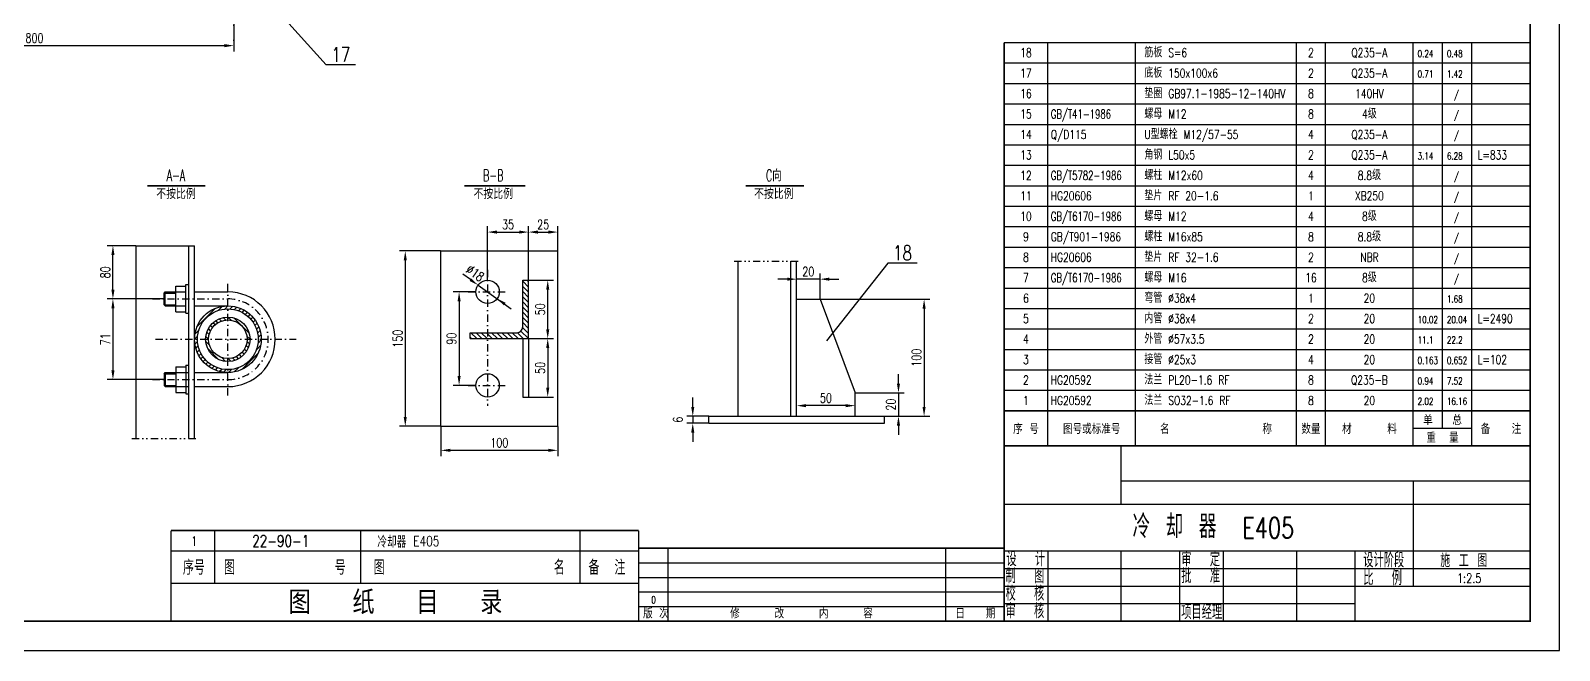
# Model space of a CAD drawing. Extents: x -8431 to -7574, y 1007 to 1601.
# Drawn here: x -8105 to -7582, y 1007 to 1219 of the extents above; entities that cross this region are included whole.
import ezdxf
from ezdxf.enums import TextEntityAlignment as Align

# ---------------------------------------------------------------- set-up
doc = ezdxf.new("R2010")
doc.units = 0
doc.header["$LTSCALE"] = 10
doc.header["$MEASUREMENT"] = 0
doc.linetypes.add('DASHDOT2', pattern=[0.5, 0.25, -0.125, 0, -0.125])
doc.linetypes.add('DIVIDE2', pattern=[0.625, 0.25, -0.125, 0, -0.125, 0, -0.125])
doc.layers.get('0').update_dxf_attribs({"linetype": 'CONTINUOUS'})
doc.layers.get('DEFPOINTS').update_dxf_attribs({"linetype": 'CONTINUOUS'})
doc.layers.add('1', color=2, linetype='CONTINUOUS')
doc.layers.add('2', color=1, linetype='CONTINUOUS')
doc.styles.add('CHINA', font='txt', dxfattribs={"bigfont": 'CHINA'})
doc.styles.add('HZ', font='txt', dxfattribs={"width": 0.75, "bigfont": 'hztxt'})
doc.styles.add('HZTXT', font='txt', dxfattribs={"width": 0.75, "bigfont": 'HZTXT'})
doc.styles.get("Standard").update_dxf_attribs({"font": 'simplex', "width": 0.75, "bigfont": 'hztxt'})
doc.dimstyles.get("Standard").update_dxf_attribs({"dimtxt": 0.18, "dimasz": 0.18, "dimexe": 0.18, "dimexo": 0.0625, "dimgap": 0.09, "dimtad": 0, "dimtih": 1, "dimtoh": 1, "dimdec": 4, "dimzin": 0, "dimdsep": 46, "dimtxsty": 'Standard', "dimcen": 0.09, "dimadec": 0, "dimazin": 0, "dimtfac": 1, "dimtdec": 4, "dimtofl": 0, "dimtmove": 0, "dimatfit": 3, "dimfxl": 1, "dimtolj": 1, "dimtzin": 0, "dimarcsym": 0})

# ---------------------------------------------------------------- blocks, each defined once
blk = doc.blocks.new('*D25')
at = {"color": 0, "linetype": 'ByBlock'}
for p, q in [((-8174.3, 1223.34), (-8174.3, 1211.51)), ((-8035.88, 1223.34), (-8035.88, 1211.51)), ((-8171.1, 1213.51), (-8039.08, 1213.51))]:
    blk.add_line(p, q, dxfattribs=at)
for points in [[(-8171.1, 1214.04), (-8171.1, 1212.98), (-8174.3, 1213.51)], [(-8039.08, 1214.04), (-8039.08, 1212.98), (-8035.88, 1213.51)]]:
    blk.add_solid(points, dxfattribs=at)
at = {"layer": 'DEFPOINTS', "color": 0, "linetype": 'ByBlock'}
for p in [(-8174.3, 1223.4), (-8035.88, 1223.4), (-8035.88, 1213.51)]:
    blk.add_point(p, dxfattribs=at)
at = {"color": 0, "linetype": 'ByBlock', "insert": (-8105.09, 1216.11), "char_height": 3.2, "attachment_point": 5, "style": 'HZ'}
blk.add_mtext('\\A1;1800', dxfattribs=at)
blk = doc.blocks.new('*D26')
at = {"color": 0, "linetype": 'ByBlock'}
for p, q in [((-8059.77, 1126.85), (-8079.23, 1126.85)), ((-8077.23, 1123.65), (-8077.23, 1102.45)), ((-8059.77, 1099.25), (-8079.23, 1099.25))]:
    blk.add_line(p, q, dxfattribs=at)
for points in [[(-8077.76, 1123.65), (-8076.69, 1123.65), (-8077.23, 1126.85)], [(-8077.76, 1102.45), (-8076.69, 1102.45), (-8077.23, 1099.25)]]:
    blk.add_solid(points, dxfattribs=at)
at = {"layer": 'DEFPOINTS', "color": 0, "linetype": 'ByBlock'}
for p in [(-8059.71, 1126.85), (-8077.23, 1099.25), (-8059.71, 1099.25)]:
    blk.add_point(p, dxfattribs=at)
at = {"color": 0, "linetype": 'ByBlock', "insert": (-8079.83, 1113.05), "char_height": 3.2, "attachment_point": 5, "rotation": 90, "style": 'HZ'}
blk.add_mtext('\\A1;71', dxfattribs=at)
blk = doc.blocks.new('*D27')
at = {"color": 0, "linetype": 'ByBlock'}
for p, q in [((-8069.37, 1145.05), (-8079.23, 1145.05)), ((-8077.23, 1130.05), (-8077.23, 1141.85)), ((-8059.77, 1126.85), (-8079.23, 1126.85))]:
    blk.add_line(p, q, dxfattribs=at)
for points in [[(-8077.76, 1141.85), (-8076.69, 1141.85), (-8077.23, 1145.05)], [(-8077.76, 1130.05), (-8076.69, 1130.05), (-8077.23, 1126.85)]]:
    blk.add_solid(points, dxfattribs=at)
at = {"layer": 'DEFPOINTS', "color": 0, "linetype": 'ByBlock'}
for p in [(-8077.23, 1145.05), (-8069.31, 1145.05), (-8059.71, 1126.85)]:
    blk.add_point(p, dxfattribs=at)
at = {"color": 0, "linetype": 'ByBlock', "insert": (-8079.83, 1135.95), "char_height": 3.2, "attachment_point": 5, "rotation": 90, "style": 'HZ'}
blk.add_mtext('\\A1;80', dxfattribs=at)
blk = doc.blocks.new('*D28')
at = {"color": 0, "linetype": 'ByBlock'}
for p, q in [((-7965.11, 1143.26), (-7979.22, 1143.26)), ((-7977.22, 1140.06), (-7977.22, 1086.46)), ((-7965.11, 1083.26), (-7979.22, 1083.26))]:
    blk.add_line(p, q, dxfattribs=at)
for points in [[(-7977.75, 1140.06), (-7976.69, 1140.06), (-7977.22, 1143.26)], [(-7977.75, 1086.46), (-7976.69, 1086.46), (-7977.22, 1083.26)]]:
    blk.add_solid(points, dxfattribs=at)
at = {"layer": 'DEFPOINTS', "color": 0, "linetype": 'ByBlock'}
for p in [(-7965.04, 1143.26), (-7977.22, 1083.26), (-7965.04, 1083.26)]:
    blk.add_point(p, dxfattribs=at)
at = {"color": 0, "linetype": 'ByBlock', "insert": (-7979.82, 1113.26), "char_height": 3.2, "attachment_point": 5, "rotation": 90, "style": 'HZ'}
blk.add_mtext('\\A1;150', dxfattribs=at)
blk = doc.blocks.new('*D29')
at = {"color": 0, "linetype": 'ByBlock'}
for p, q in [((-7934.98, 1133.26), (-7926.48, 1133.26)), ((-7928.48, 1116.46), (-7928.48, 1130.06)), ((-7934.98, 1113.26), (-7926.48, 1113.26))]:
    blk.add_line(p, q, dxfattribs=at)
for points in [[(-7929.01, 1130.06), (-7927.95, 1130.06), (-7928.48, 1133.26)], [(-7929.01, 1116.46), (-7927.95, 1116.46), (-7928.48, 1113.26)]]:
    blk.add_solid(points, dxfattribs=at)
at = {"layer": 'DEFPOINTS', "color": 0, "linetype": 'ByBlock'}
for p in [(-7935.04, 1133.26), (-7928.48, 1133.26), (-7935.04, 1113.26)]:
    blk.add_point(p, dxfattribs=at)
at = {"color": 0, "linetype": 'ByBlock', "insert": (-7931.08, 1123.26), "char_height": 3.2, "attachment_point": 5, "rotation": 90, "style": 'HZ'}
blk.add_mtext('\\A1;50', dxfattribs=at)
blk = doc.blocks.new('*D30')
at = {"color": 0, "linetype": 'ByBlock'}
for p, q in [((-7934.98, 1113.26), (-7926.48, 1113.26)), ((-7928.48, 1110.06), (-7928.48, 1096.46)), ((-7934.98, 1093.26), (-7926.48, 1093.26))]:
    blk.add_line(p, q, dxfattribs=at)
for points in [[(-7929.01, 1110.06), (-7927.95, 1110.06), (-7928.48, 1113.26)], [(-7929.01, 1096.46), (-7927.95, 1096.46), (-7928.48, 1093.26)]]:
    blk.add_solid(points, dxfattribs=at)
at = {"layer": 'DEFPOINTS', "color": 0, "linetype": 'ByBlock'}
for p in [(-7935.04, 1113.26), (-7935.04, 1093.26), (-7928.48, 1093.26)]:
    blk.add_point(p, dxfattribs=at)
at = {"color": 0, "linetype": 'ByBlock', "insert": (-7931.08, 1103.26), "char_height": 3.2, "attachment_point": 5, "rotation": 90, "style": 'HZ'}
blk.add_mtext('\\A1;50', dxfattribs=at)
blk = doc.blocks.new('*D31')
at = {"color": 0, "linetype": 'ByBlock'}
for p, q in [((-7949.04, 1133.32), (-7949.04, 1151.72)), ((-7935.04, 1133.32), (-7935.04, 1151.72)), ((-7945.84, 1149.72), (-7938.24, 1149.72))]:
    blk.add_line(p, q, dxfattribs=at)
for points in [[(-7945.84, 1150.25), (-7945.84, 1149.18), (-7949.04, 1149.72)], [(-7938.24, 1150.25), (-7938.24, 1149.18), (-7935.04, 1149.72)]]:
    blk.add_solid(points, dxfattribs=at)
at = {"layer": 'DEFPOINTS', "color": 0, "linetype": 'ByBlock'}
for p in [(-7935.04, 1149.72), (-7949.04, 1133.26), (-7935.04, 1133.26)]:
    blk.add_point(p, dxfattribs=at)
at = {"color": 0, "linetype": 'ByBlock', "insert": (-7942.04, 1152.32), "char_height": 3.2, "attachment_point": 5, "style": 'HZ'}
blk.add_mtext('\\A1;35', dxfattribs=at)
blk = doc.blocks.new('*D32')
at = {"color": 0, "linetype": 'ByBlock'}
for p, q in [((-7935.04, 1133.32), (-7935.04, 1151.72)), ((-7925.04, 1143.32), (-7925.04, 1151.72)), ((-7931.84, 1149.72), (-7928.24, 1149.72))]:
    blk.add_line(p, q, dxfattribs=at)
for points in [[(-7931.84, 1150.25), (-7931.84, 1149.18), (-7935.04, 1149.72)], [(-7928.24, 1150.25), (-7928.24, 1149.18), (-7925.04, 1149.72)]]:
    blk.add_solid(points, dxfattribs=at)
at = {"layer": 'DEFPOINTS', "color": 0, "linetype": 'ByBlock'}
for p in [(-7925.04, 1149.72), (-7925.04, 1143.26), (-7935.04, 1133.26)]:
    blk.add_point(p, dxfattribs=at)
at = {"color": 0, "linetype": 'ByBlock', "insert": (-7930.04, 1152.32), "char_height": 3.2, "attachment_point": 5, "style": 'HZ'}
blk.add_mtext('\\A1;25', dxfattribs=at)
blk = doc.blocks.new('*D33')
at = {"color": 0, "linetype": 'ByBlock'}
for p, q in [((-7965.04, 1083.2), (-7965.04, 1073.04)), ((-7925.04, 1083.2), (-7925.04, 1073.04)), ((-7928.24, 1075.04), (-7961.84, 1075.04))]:
    blk.add_line(p, q, dxfattribs=at)
for points in [[(-7961.84, 1075.57), (-7961.84, 1074.51), (-7965.04, 1075.04)], [(-7928.24, 1075.57), (-7928.24, 1074.51), (-7925.04, 1075.04)]]:
    blk.add_solid(points, dxfattribs=at)
at = {"layer": 'DEFPOINTS', "color": 0, "linetype": 'ByBlock'}
for p in [(-7965.04, 1083.26), (-7925.04, 1083.26), (-7965.04, 1075.04)]:
    blk.add_point(p, dxfattribs=at)
at = {"color": 0, "linetype": 'ByBlock', "insert": (-7945.04, 1077.64), "char_height": 3.2, "attachment_point": 5, "style": 'HZ'}
blk.add_mtext('\\A1;100', dxfattribs=at)
blk = doc.blocks.new('*D34')
at = {"color": 0, "linetype": 'ByBlock'}
for p, q in [((-7954.91, 1133.44), (-7957.51, 1135.29)), ((-7949.13, 1129.26), (-7948.95, 1129.26)), ((-7949.04, 1129.17), (-7949.04, 1129.35))]:
    blk.add_line(p, q, dxfattribs=at)
for points in [[(-7954.6, 1133.87), (-7955.22, 1133), (-7952.3, 1131.58)], [(-7942.87, 1125.52), (-7943.49, 1124.65), (-7945.78, 1126.94)]]:
    blk.add_solid(points, dxfattribs=at)
at = {"layer": 'DEFPOINTS', "color": 0, "linetype": 'ByBlock'}
for p in [(-7952.3, 1131.58), (-7945.78, 1126.94)]:
    blk.add_point(p, dxfattribs=at)
at = {"color": 0, "linetype": 'ByBlock', "insert": (-7953.31, 1135.7), "char_height": 3.2, "attachment_point": 5, "rotation": 324.5502, "style": 'HZ'}
blk.add_mtext('\\A1;∅18', dxfattribs=at)
blk = doc.blocks.new('*D35')
at = {"color": 0, "linetype": 'ByBlock'}
for p, q in [((-7843.32, 1126.78), (-7843.32, 1135.6)), ((-7835.32, 1126.78), (-7835.32, 1135.6)), ((-7846.52, 1133.6), (-7849.72, 1133.6)), ((-7832.12, 1133.6), (-7828.92, 1133.6))]:
    blk.add_line(p, q, dxfattribs=at)
for points in [[(-7846.52, 1134.14), (-7846.52, 1133.07), (-7843.32, 1133.6)], [(-7832.12, 1134.14), (-7832.12, 1133.07), (-7835.32, 1133.6)]]:
    blk.add_solid(points, dxfattribs=at)
at = {"layer": 'DEFPOINTS', "color": 0, "linetype": 'ByBlock'}
for p in [(-7835.32, 1133.6), (-7843.32, 1126.71), (-7835.32, 1126.71)]:
    blk.add_point(p, dxfattribs=at)
at = {"color": 0, "linetype": 'ByBlock', "insert": (-7839.32, 1136.2), "char_height": 3.2, "attachment_point": 5, "style": 'HZ'}
blk.add_mtext('\\A1;20', dxfattribs=at)
blk = doc.blocks.new('*D36')
at = {"color": 0, "linetype": 'ByBlock'}
for p, q in [((-7808.49, 1097.91), (-7808.49, 1101.11)), ((-7823.26, 1094.71), (-7806.49, 1094.71)), ((-7823.26, 1086.71), (-7806.49, 1086.71)), ((-7808.49, 1083.51), (-7808.49, 1080.31))]:
    blk.add_line(p, q, dxfattribs=at)
for points in [[(-7809.03, 1097.91), (-7807.96, 1097.91), (-7808.49, 1094.71)], [(-7809.03, 1083.51), (-7807.96, 1083.51), (-7808.49, 1086.71)]]:
    blk.add_solid(points, dxfattribs=at)
at = {"layer": 'DEFPOINTS', "color": 0, "linetype": 'ByBlock'}
for p in [(-7823.32, 1094.71), (-7823.32, 1086.71), (-7808.49, 1086.71)]:
    blk.add_point(p, dxfattribs=at)
at = {"color": 0, "linetype": 'ByBlock', "insert": (-7811.09, 1090.71), "char_height": 3.2, "attachment_point": 5, "rotation": 90, "style": 'HZ'}
blk.add_mtext('\\A1;20', dxfattribs=at)
blk = doc.blocks.new('*D37')
at = {"color": 0, "linetype": 'ByBlock'}
for p, q in [((-7835.26, 1126.71), (-7797.72, 1126.71)), ((-7799.72, 1123.51), (-7799.72, 1089.91)), ((-7823.26, 1086.71), (-7797.72, 1086.71))]:
    blk.add_line(p, q, dxfattribs=at)
for points in [[(-7800.26, 1123.51), (-7799.19, 1123.51), (-7799.72, 1126.71)], [(-7800.26, 1089.91), (-7799.19, 1089.91), (-7799.72, 1086.71)]]:
    blk.add_solid(points, dxfattribs=at)
at = {"layer": 'DEFPOINTS', "color": 0, "linetype": 'ByBlock'}
for p in [(-7835.32, 1126.71), (-7823.32, 1086.71), (-7799.72, 1086.71)]:
    blk.add_point(p, dxfattribs=at)
at = {"color": 0, "linetype": 'ByBlock', "insert": (-7802.32, 1106.71), "char_height": 3.2, "attachment_point": 5, "rotation": 90, "style": 'HZ'}
blk.add_mtext('\\A1;100', dxfattribs=at)
blk = doc.blocks.new('*D38')
at = {"color": 0, "linetype": 'ByBlock'}
for p, q in [((-7843.32, 1086.78), (-7843.32, 1092.33)), ((-7826.52, 1090.33), (-7840.12, 1090.33)), ((-7823.32, 1086.78), (-7823.32, 1092.33))]:
    blk.add_line(p, q, dxfattribs=at)
for points in [[(-7840.12, 1090.86), (-7840.12, 1089.8), (-7843.32, 1090.33)], [(-7826.52, 1090.86), (-7826.52, 1089.8), (-7823.32, 1090.33)]]:
    blk.add_solid(points, dxfattribs=at)
at = {"layer": 'DEFPOINTS', "color": 0, "linetype": 'ByBlock'}
for p in [(-7843.32, 1090.33), (-7843.32, 1086.71), (-7823.32, 1086.71)]:
    blk.add_point(p, dxfattribs=at)
at = {"color": 0, "linetype": 'ByBlock', "insert": (-7833.32, 1092.93), "char_height": 3.2, "attachment_point": 5, "style": 'HZ'}
blk.add_mtext('\\A1;50', dxfattribs=at)
blk = doc.blocks.new('*D39')
at = {"color": 0, "linetype": 'ByBlock'}
for p, q in [((-7878.86, 1089.91), (-7878.86, 1093.11)), ((-7873.38, 1086.71), (-7880.86, 1086.71)), ((-7873.38, 1084.31), (-7880.86, 1084.31)), ((-7878.86, 1086.71), (-7878.86, 1084.31)), ((-7878.86, 1081.11), (-7878.86, 1077.91))]:
    blk.add_line(p, q, dxfattribs=at)
for points in [[(-7879.4, 1089.91), (-7878.33, 1089.91), (-7878.86, 1086.71)], [(-7879.4, 1081.11), (-7878.33, 1081.11), (-7878.86, 1084.31)]]:
    blk.add_solid(points, dxfattribs=at)
at = {"layer": 'DEFPOINTS', "color": 0, "linetype": 'ByBlock'}
for p in [(-7878.86, 1084.31), (-7873.32, 1086.71), (-7873.32, 1084.31)]:
    blk.add_point(p, dxfattribs=at)
at = {"color": 0, "linetype": 'ByBlock', "insert": (-7883.96, 1085.51), "char_height": 3.2, "attachment_point": 5, "rotation": 90, "style": 'HZ'}
blk.add_mtext('\\A1;6', dxfattribs=at)
blk = doc.blocks.new('*D42')
at = {"color": 0, "linetype": 'ByBlock'}
for p, q in [((-7953.11, 1129.26), (-7960.8, 1129.26)), ((-7958.8, 1126.06), (-7958.8, 1100.46)), ((-7953.11, 1097.26), (-7960.8, 1097.26))]:
    blk.add_line(p, q, dxfattribs=at)
for points in [[(-7959.33, 1126.06), (-7958.27, 1126.06), (-7958.8, 1129.26)], [(-7959.33, 1100.46), (-7958.27, 1100.46), (-7958.8, 1097.26)]]:
    blk.add_solid(points, dxfattribs=at)
at = {"layer": 'DEFPOINTS', "color": 0, "linetype": 'ByBlock'}
for p in [(-7953.04, 1129.26), (-7958.8, 1097.26), (-7953.04, 1097.26)]:
    blk.add_point(p, dxfattribs=at)
at = {"color": 0, "linetype": 'ByBlock', "insert": (-7961.4, 1113.26), "char_height": 3.2, "attachment_point": 5, "rotation": 90, "style": 'HZ'}
blk.add_mtext('\\A1;90', dxfattribs=at)

msp = doc.modelspace()

# ---------------------------------------------------------------- hatches: boundary and pattern name
at = {"layer": '1'}
h = msp.add_hatch(dxfattribs=at)
h.set_pattern_fill('ANSI31', color=256, scale=10, angle=90, style=0)
h.paths.add_polyline_path([(-7935.043, 1133.262), (-7937.043, 1133.262), (-7937.043, 1117.262, -0.4142136), (-7939.043, 1115.262), (-7949.043, 1115.262), (-7949.043, 1113.262), (-7935.043, 1113.262)])
h.paths.add_polyline_path([(-7949.043, 1115.262), (-7955.043, 1115.262), (-7955.043, 1113.262), (-7949.043, 1113.262)])
h = msp.add_hatch(dxfattribs=at)
h.set_pattern_fill('ANSI31', color=256, scale=10, style=0)
h.paths.add_polyline_path([(-8037.91, 1123.447), (-8037.91, 1124.447, 0.4142136), (-8049.31, 1113.047), (-8048.31, 1113.047, -0.4142136)])
h.paths.add_polyline_path([(-8048.31, 1113.047), (-8049.31, 1113.047, 0.4142136), (-8037.91, 1101.647), (-8037.91, 1102.647, -0.4142136)])
h.paths.add_polyline_path([(-8026.51, 1113.047), (-8027.51, 1113.047, -0.4142136), (-8037.91, 1102.647), (-8037.91, 1101.647, 0.4142136)])
h.paths.add_polyline_path([(-8037.91, 1124.447), (-8037.91, 1123.447, -0.4142136), (-8027.51, 1113.047), (-8026.51, 1113.047, 0.4142136)])
h = msp.add_hatch(dxfattribs=at)
h.set_pattern_fill('ANSI31', color=256, scale=10, angle=90, style=0)
h.paths.add_polyline_path([(-8037.91, 1119.647), (-8037.91, 1120.647, 0.4142136), (-8045.51, 1113.047), (-8044.51, 1113.047, -0.4142136)])
h.paths.add_polyline_path([(-8044.51, 1113.047), (-8045.51, 1113.047, 0.4142136), (-8037.91, 1105.447), (-8037.91, 1106.447, -0.4142136)])
h.paths.add_polyline_path([(-8030.31, 1113.047), (-8031.31, 1113.047, -0.4142136), (-8037.91, 1106.447), (-8037.91, 1105.447, 0.4142136)])
h.paths.add_polyline_path([(-8037.91, 1120.647), (-8037.91, 1119.647, -0.4142136), (-8031.31, 1113.047), (-8030.31, 1113.047, 0.4142136)])

# ---------------------------------------------------------------- linework, layer by layer
for p, q in [((-7582.371, 1006.581), (-7582.371, 1600.581)), ((-8020.282, 1224.605), (-8004.274, 1206.954)), ((-7772.371, 1214.581), (-7592.371, 1214.581)), ((-7757.371, 1088.581), (-7757.371, 1214.581)), ((-7727.371, 1088.581), (-7727.371, 1214.581)), ((-7672.371, 1088.581), (-7672.371, 1214.581)), ((-7662.371, 1088.581), (-7662.371, 1214.581)), ((-7632.371, 1088.581), (-7632.371, 1214.581)), ((-7622.371, 1088.581), (-7622.371, 1214.581)), ((-7612.371, 1088.581), (-7612.371, 1214.581)), ((-7772.371, 1207.581), (-7592.371, 1207.581)), ((-7772.371, 1200.581), (-7592.371, 1200.581)), ((-7772.371, 1193.581), (-7592.371, 1193.581)), ((-7772.371, 1186.581), (-7592.371, 1186.581)), ((-7772.371, 1179.581), (-7592.371, 1179.581)), ((-7772.371, 1172.581), (-7592.371, 1172.581)), ((-7772.371, 1165.581), (-7592.371, 1165.581)), ((-7772.371, 1158.581), (-7592.371, 1158.581)), ((-7772.371, 1151.581), (-7592.371, 1151.581)), ((-7772.371, 1144.581), (-7592.371, 1144.581)), ((-7812.107, 1139.109), (-7833.056, 1112.463)), ((-7772.371, 1137.581), (-7592.371, 1137.581)), ((-7952.301, 1131.582), (-7940.968, 1123.513)), ((-7835.321, 1133.605), (-7843.321, 1133.605)), ((-7772.371, 1130.581), (-7592.371, 1130.581)), ((-7772.371, 1123.581), (-7592.371, 1123.581)), ((-7772.371, 1116.581), (-7592.371, 1116.581)), ((-7772.371, 1109.581), (-7592.371, 1109.581)), ((-7772.371, 1102.581), (-7592.371, 1102.581)), ((-7808.492, 1094.713), (-7808.492, 1086.713)), ((-7772.371, 1095.581), (-7592.371, 1095.581)), ((-7592.371, 1088.581), (-7772.371, 1088.581)), ((-7772.371, 1088.581), (-7592.371, 1088.581)), ((-7757.371, 1076.581), (-7757.371, 1088.581)), ((-7727.371, 1076.581), (-7727.371, 1088.581)), ((-7672.371, 1076.581), (-7672.371, 1088.581)), ((-7662.371, 1076.581), (-7662.371, 1088.581)), ((-7632.371, 1076.581), (-7632.371, 1088.581)), ((-7622.371, 1082.581), (-7622.371, 1088.581)), ((-7612.371, 1076.581), (-7612.371, 1088.581)), ((-7632.371, 1082.581), (-7612.371, 1082.581)), ((-8042.371, 1029.581), (-8042.371, 1047.581)), ((-7992.371, 1029.581), (-7992.371, 1047.581)), ((-7917.371, 1029.581), (-7917.371, 1047.581)), ((-7897.371, 1040.581), (-8057.371, 1040.581)), ((-8057.371, 1029.581), (-7897.371, 1029.581)), ((-8423.371, 1006.581), (-7582.371, 1006.581))]:
    msp.add_line(p, q, dxfattribs=at)
at = {"layer": '1', "linetype": 'DASHDOT2'}
for p, q in [((-8035.88, 1234.421), (-8035.88, 1213.019)), ((-7949.043, 1136.847), (-7949.043, 1090.276)), ((-8037.91, 1093.761), (-8037.91, 1132.617)), ((-8063.71, 1126.847), (-8037.91, 1126.847)), ((-7955.741, 1129.262), (-7942.013, 1129.262)), ((-8062.704, 1113.047), (-8014.592, 1113.047)), ((-8063.71, 1099.247), (-8037.91, 1099.247)), ((-7955.741, 1097.262), (-7942.013, 1097.262))]:
    msp.add_line(p, q, dxfattribs=at)
at = {"layer": '1', "linetype": 'DIVIDE2'}
for p, q in [((-7864.704, 1139.82), (-7841.708, 1139.82)), ((-8070.724, 1079.077), (-8047.937, 1079.077))]:
    msp.add_line(p, q, dxfattribs=at)
at = {"layer": '1', "color": 2}
for p, q in [((-7632.371, 1064.581), (-7632.371, 1028.581)), ((-7887.371, 1041.581), (-7887.371, 1016.581)), ((-7792.371, 1041.581), (-7792.371, 1016.581)), ((-7897.371, 1036.581), (-7772.371, 1036.581)), ((-7757.371, 1040.81), (-7757.371, 1016.581)), ((-7732.371, 1040.81), (-7732.371, 1016.581)), ((-7712.371, 1040.81), (-7712.371, 1016.581)), ((-7697.371, 1040.81), (-7697.371, 1016.581)), ((-7672.371, 1040.81), (-7672.371, 1016.581)), ((-7652.371, 1040.81), (-7652.371, 1016.581)), ((-7652.371, 1040.581), (-7652.371, 1016.581)), ((-7897.371, 1031.581), (-7772.371, 1031.581)), ((-7772.371, 1034.581), (-7592.371, 1034.581)), ((-7897.371, 1026.581), (-7772.371, 1026.581)), ((-7772.371, 1028.581), (-7592.371, 1028.581)), ((-7897.371, 1021.581), (-7772.371, 1021.581)), ((-7772.371, 1022.581), (-7652.371, 1022.581))]:
    msp.add_line(p, q, dxfattribs=at)
at = {"layer": '1', "color": 2, "const_width": 0.45}
for points in [[(-7732.371, 1056.581), (-7732.371, 1076.581)], [(-7592.371, 1064.581), (-7732.371, 1064.581)], [(-7592.371, 1056.581), (-7772.371, 1056.581)], [(-7592.371, 1040.581), (-7772.371, 1040.581)]]:
    msp.add_lwpolyline(points, dxfattribs=at)
at = {"layer": '1', "linetype": 'DASHDOT2'}
msp.add_arc((-8037.91, 1113.047), 13.8, 270, 90, dxfattribs=at)
at = {"layer": '2'}
for p, q in [((-7994.274, 1206.954), (-8004.274, 1206.954)), ((-8069.31, 1079.077), (-8069.31, 1145.047)), ((-8049.31, 1113.047), (-8049.31, 1145.047)), ((-7965.043, 1143.262), (-7925.043, 1143.262)), ((-7965.043, 1083.262), (-7965.043, 1143.262)), ((-7925.043, 1083.262), (-7925.043, 1143.262)), ((-7863.321, 1086.713), (-7863.321, 1139.82)), ((-7845.321, 1086.713), (-7845.321, 1139.82)), ((-7843.321, 1086.713), (-7843.321, 1139.82)), ((-7802.107, 1139.109), (-7812.107, 1139.109)), ((-8055.71, 1131.247), (-8052.31, 1131.247)), ((-8052.31, 1131.747), (-8051.31, 1131.747)), ((-7937.043, 1117.262), (-7937.043, 1133.262)), ((-7937.043, 1133.262), (-7935.043, 1133.262)), ((-7935.043, 1113.262), (-7935.043, 1133.262)), ((-8059.71, 1128.847), (-8059.31, 1129.247)), ((-8059.71, 1124.847), (-8059.31, 1124.447)), ((-8059.31, 1129.247), (-8052.31, 1129.247)), ((-8059.31, 1128.847), (-8055.71, 1128.847)), ((-8059.31, 1124.847), (-8055.71, 1124.847)), ((-8049.31, 1129.247), (-8037.91, 1129.247)), ((-7843.321, 1126.713), (-7835.321, 1126.713)), ((-7835.321, 1126.713), (-7823.321, 1094.713)), ((-8059.31, 1124.447), (-8052.31, 1124.447)), ((-8055.71, 1122.447), (-8052.31, 1122.447)), ((-8052.31, 1121.947), (-8051.31, 1121.947)), ((-8049.31, 1124.447), (-8037.91, 1124.447)), ((-7955.043, 1115.262), (-7939.043, 1115.262)), ((-7955.043, 1113.262), (-7955.043, 1115.262)), ((-8049.31, 1079.077), (-8049.31, 1113.047)), ((-7955.043, 1113.262), (-7935.043, 1113.262)), ((-7937.043, 1113.262), (-7937.043, 1093.262)), ((-7935.043, 1113.262), (-7935.043, 1093.262)), ((-8055.71, 1103.647), (-8052.31, 1103.647)), ((-8052.31, 1104.147), (-8051.31, 1104.147)), ((-8059.71, 1101.247), (-8059.31, 1101.647)), ((-8059.31, 1101.647), (-8051.31, 1101.647)), ((-8059.31, 1101.247), (-8055.71, 1101.247)), ((-8049.31, 1101.647), (-8037.91, 1101.647)), ((-8059.71, 1097.247), (-8059.31, 1096.847)), ((-8059.31, 1097.247), (-8055.71, 1097.247)), ((-8059.31, 1096.847), (-8051.31, 1096.847)), ((-8055.71, 1094.847), (-8052.31, 1094.847)), ((-8052.31, 1094.347), (-8051.31, 1094.347)), ((-8049.31, 1096.847), (-8037.91, 1096.847)), ((-7937.043, 1093.262), (-7935.043, 1093.262)), ((-7823.321, 1086.713), (-7823.321, 1094.713)), ((-7965.043, 1083.262), (-7925.043, 1083.262)), ((-7873.321, 1086.713), (-7813.321, 1086.713)), ((-7873.321, 1084.313), (-7873.321, 1086.713)), ((-7873.321, 1084.313), (-7813.321, 1084.313)), ((-7813.321, 1084.313), (-7813.321, 1086.713)), ((-7772.371, 1016.581), (-7772.371, 1076.581)), ((-7772.371, 1016.581), (-7772.371, 1076.581)), ((-7592.371, 1076.581), (-7772.371, 1076.581)), ((-7772.371, 1076.581), (-7592.371, 1076.581)), ((-7772.371, 1076.581), (-7592.371, 1076.581)), ((-7772.371, 1076.581), (-7592.371, 1076.581)), ((-7592.371, 1016.581), (-7592.371, 1076.581)), ((-7592.371, 1016.581), (-7592.371, 1076.581)), ((-7897.371, 1016.581), (-7772.371, 1016.581)), ((-7772.371, 1016.581), (-7592.371, 1016.581)), ((-7772.371, 1016.581), (-7592.371, 1016.581)), ((-7772.371, 1016.581), (-7592.371, 1016.581))]:
    msp.add_line(p, q, dxfattribs=at)
at = {"layer": '2', "linetype": 'Continuous'}
for p, q in [((-8069.31, 1145.047), (-8049.31, 1145.047)), ((-8051.31, 1079.077), (-8051.31, 1145.047)), ((-8055.71, 1122.447), (-8055.71, 1131.247)), ((-8052.31, 1121.947), (-8052.31, 1131.747)), ((-8059.71, 1124.847), (-8059.71, 1128.847)), ((-8059.31, 1124.447), (-8059.31, 1129.247)), ((-8055.71, 1103.647), (-8055.71, 1094.847)), ((-8052.31, 1104.147), (-8052.31, 1094.347)), ((-8059.71, 1101.247), (-8059.71, 1097.247)), ((-8059.31, 1101.647), (-8059.31, 1096.847))]:
    msp.add_line(p, q, dxfattribs=at)
at = {"layer": '2'}
for points, const_width in [([(-7592.371, 1016.581), (-7592.371, 1590.581)], 0.6), ([(-7772.371, 1088.581), (-7772.371, 1214.581)], 0.6), ([(-8065.44, 1165.546), (-8045.587, 1165.546)], 0.6), ([(-7956.954, 1165.546), (-7936.194, 1165.546)], 0.6), ([(-7860.762, 1165.546), (-7840.833, 1165.546)], 0.6), ([(-7772.371, 1076.581), (-7772.371, 1088.581)], 0.6), ([(-7772.371, 1016.581), (-7772.371, 1076.581)], 0.6), ([(-7772.371, 1076.581), (-7592.371, 1076.581)], 0.6), ([(-7897.371, 1047.581), (-8057.371, 1047.581)], 0.6), ([(-8057.371, 1047.581), (-8057.371, 1016.581)], 0.5), ([(-7897.371, 1047.581), (-7897.371, 1016.581)], 0.5), ([(-7897.371, 1041.581), (-7772.371, 1041.581)], 0.6), ([(-8398.371, 1016.581), (-7592.371, 1016.581)], 0.6), ([(-8057.371, 1016.581), (-7897.371, 1016.581)], 0.5), ([(-8057.371, 1016.581), (-7897.371, 1016.581)], 0.5)]:
    msp.add_lwpolyline(points, dxfattribs=dict(at, const_width=const_width))
at = {"layer": '2', "color": 1, "const_width": 0.6}
msp.add_lwpolyline([(-7592.371, 1016.581), (-7592.371, 1076.581), (-7772.371, 1076.581), (-7772.371, 1016.581)], close=True, dxfattribs=at)
at = {"layer": '2'}
for centre, radius in [((-7949.043, 1129.262), 4), ((-8037.91, 1113.047), 11.4), ((-8037.91, 1113.047), 10.4), ((-8037.91, 1113.047), 7.6), ((-8037.91, 1113.047), 6.6), ((-7949.043, 1097.262), 4)]:
    msp.add_circle(centre, radius, dxfattribs=at)
for centre, radius, end in [((-8037.91, 1113.047), 16.2, 90), ((-7939.043, 1117.262), 2, 360)]:
    msp.add_arc(centre, radius, 270, end, dxfattribs=at)

# ---------------------------------------------------------------- texts
at = {"layer": '1', "style": 'HZ'}
for s, height, width, p in [('17', 4.992, 0.75, (-7999.274, 1207.953)), ('18', 3.04, 0.75, (-7764.871, 1209.581)), ('2', 3.04, 0.75, (-7667.371, 1209.581)), ('Q235-A', 3.04, 0.75, (-7647.371, 1209.581)), ('17', 3.04, 0.75, (-7764.871, 1202.581)), ('2', 3.04, 0.75, (-7667.371, 1202.581)), ('Q235-A', 3.04, 0.75, (-7647.371, 1202.581)), ('16', 3.04, 0.75, (-7764.871, 1195.581)), ('8', 3.04, 0.75, (-7667.371, 1195.581)), ('140HV', 3.04, 0.75, (-7647.371, 1195.581)), ('15', 3.04, 0.75, (-7764.871, 1188.581)), ('8', 3.04, 0.75, (-7667.371, 1188.581)), ('4级', 3.04, 0.75, (-7647.371, 1188.581)), ('14', 3.04, 0.75, (-7764.871, 1181.581)), ('4', 3.04, 0.75, (-7667.371, 1181.581)), ('Q235-A', 3.04, 0.75, (-7647.371, 1181.581)), ('13', 3.04, 0.75, (-7764.871, 1174.581)), ('2', 3.04, 0.75, (-7667.371, 1174.581)), ('Q235-A', 3.04, 0.75, (-7647.371, 1174.581)), ('A-A', 4, 0.6, (-8055.664, 1167.108)), ('B-B', 4, 0.6, (-7947.123, 1167.108)), ('C向', 4, 0.6, (-7851.137, 1167.108)), ('12', 3.04, 0.75, (-7764.871, 1167.581)), ('4', 3.04, 0.75, (-7667.371, 1167.581)), ('8.8级', 3.04, 0.75, (-7647.371, 1167.581)), ('不按比例', 3.6, 0.75, (-8055.664, 1161.008)), ('不按比例', 3.6, 0.75, (-7947.123, 1161.008)), ('不按比例', 3.6, 0.75, (-7851.137, 1161.008)), ('11', 3.04, 0.75, (-7764.871, 1160.581)), ('1', 3.04, 0.75, (-7667.371, 1160.581)), ('XB250', 3.04, 0.75, (-7647.371, 1160.581)), ('10', 3.04, 0.75, (-7764.871, 1153.581)), ('4', 3.04, 0.75, (-7667.371, 1153.581)), ('8级', 3.04, 0.75, (-7647.371, 1153.581)), ('9', 3.04, 0.75, (-7764.871, 1146.581)), ('8', 3.04, 0.75, (-7667.371, 1146.581)), ('8.8级', 3.04, 0.75, (-7647.371, 1146.581)), ('18', 4.992, 0.75, (-7807.107, 1140.109)), ('8', 3.04, 0.75, (-7764.871, 1139.581)), ('2', 3.04, 0.75, (-7667.371, 1139.581)), ('NBR', 3.04, 0.75, (-7647.371, 1139.581)), ('7', 3.04, 0.75, (-7764.871, 1132.581)), ('16', 3.04, 0.75, (-7667.371, 1132.581)), ('8级', 3.04, 0.75, (-7647.371, 1132.581)), ('6', 3.04, 0.75, (-7764.871, 1125.581)), ('1', 3.04, 0.75, (-7667.371, 1125.581)), ('20', 3.04, 0.75, (-7647.371, 1125.581)), ('5', 3.04, 0.75, (-7764.871, 1118.581)), ('2', 3.04, 0.75, (-7667.371, 1118.581)), ('20', 3.04, 0.75, (-7647.371, 1118.581)), ('4', 3.04, 0.75, (-7764.871, 1111.581)), ('2', 3.04, 0.75, (-7667.371, 1111.581)), ('20', 3.04, 0.75, (-7647.371, 1111.581)), ('3', 3.04, 0.75, (-7764.871, 1104.581)), ('4', 3.04, 0.75, (-7667.371, 1104.581)), ('20', 3.04, 0.75, (-7647.371, 1104.581)), ('2', 3.04, 0.75, (-7764.871, 1097.581)), ('8', 3.04, 0.75, (-7667.371, 1097.581)), ('Q235-B', 3.04, 0.75, (-7647.371, 1097.581)), ('1', 3.04, 0.75, (-7764.871, 1090.581)), ('8', 3.04, 0.75, (-7667.371, 1090.581)), ('20', 3.04, 0.75, (-7647.371, 1090.581)), ('1', 3.2, 0.75, (-8049.412, 1042.385))]:
    msp.add_text(s, height=height, dxfattribs=dict(at, width=width)).set_placement(p, align=Align.CENTER)
at = {"layer": '1'}
for s, height, style, width, p in [('筋板 S=6', 3.04, 'HZ', 0.75, (-7724.371, 1209.581)), ('0.24', 2.4, 'HZ', 0.75, (-7630.871, 1209.581)), ('0.48', 2.4, 'HZ', 0.75, (-7620.871, 1209.581)), ('底板 150x100x6', 3.04, 'HZ', 0.75, (-7724.371, 1202.581)), ('0.71', 2.4, 'HZ', 0.75, (-7630.871, 1202.581)), ('1.42', 2.4, 'HZ', 0.75, (-7620.871, 1202.581)), ('垫圈 GB97.1-1985-12-140HV', 3.04, 'HZ', 0.75, (-7724.371, 1195.581)), ('/', 2.4, 'HZ', 0.75, (-7618.443, 1195.581)), ('GB/T41-1986', 3.04, 'HZ', 0.7, (-7756.371, 1188.581)), ('螺母 M12', 3.04, 'HZ', 0.75, (-7724.371, 1188.581)), ('/', 2.4, 'HZ', 0.75, (-7618.443, 1188.581)), ('Q/D115', 3.04, 'HZ', 0.75, (-7756.371, 1181.581)), ('U型螺栓 M12/57-55', 3.04, 'HZ', 0.75, (-7724.371, 1181.581)), ('/', 2.4, 'HZ', 0.75, (-7618.443, 1181.581)), ('角钢 L50x5', 3.04, 'HZ', 0.75, (-7724.371, 1174.581)), ('3.14', 2.4, 'HZ', 0.75, (-7630.871, 1174.581)), ('6.28', 2.4, 'HZ', 0.75, (-7620.871, 1174.581)), ('L=833', 3.04, 'HZ', 0.75, (-7610.371, 1174.581)), ('GB/T5782-1986', 3.04, 'HZ', 0.7, (-7756.371, 1167.581)), ('螺柱 M12x60', 3.04, 'HZ', 0.75, (-7724.371, 1167.581)), ('/', 2.4, 'HZ', 0.75, (-7618.443, 1167.581)), ('HG20606', 3.04, 'HZ', 0.75, (-7756.371, 1160.581)), ('垫片 RF 20-1.6', 3.04, 'HZ', 0.75, (-7724.371, 1160.581)), ('/', 2.4, 'HZ', 0.75, (-7618.443, 1160.581)), ('GB/T6170-1986', 3.04, 'HZ', 0.7, (-7756.371, 1153.581)), ('螺母 M12', 3.04, 'HZ', 0.75, (-7724.371, 1153.581)), ('/', 2.4, 'HZ', 0.75, (-7618.443, 1153.581)), ('GB/T901-1986', 3.04, 'HZ', 0.75, (-7756.371, 1146.581)), ('螺柱 M16x85', 3.04, 'HZ', 0.75, (-7724.371, 1146.581)), ('/', 2.4, 'HZ', 0.75, (-7618.443, 1146.581)), ('HG20606', 3.04, 'HZ', 0.75, (-7756.371, 1139.581)), ('垫片 RF 32-1.6', 3.04, 'HZ', 0.75, (-7724.371, 1139.581)), ('/', 2.4, 'HZ', 0.75, (-7618.443, 1139.581)), ('GB/T6170-1986', 3.04, 'HZ', 0.7, (-7756.371, 1132.581)), ('螺母 M16', 3.04, 'HZ', 0.75, (-7724.371, 1132.581)), ('/', 2.4, 'HZ', 0.75, (-7618.443, 1132.581)), ('弯管 %%c38x4', 3.04, 'HZ', 0.75, (-7724.371, 1125.581)), ('1.68', 2.4, 'HZ', 0.75, (-7620.871, 1125.581)), ('内管 %%c38x4', 3.04, 'HZ', 0.75, (-7724.371, 1118.581)), ('10.02', 2.4, 'HZ', 0.75, (-7630.871, 1118.581)), ('20.04', 2.4, 'HZ', 0.75, (-7620.871, 1118.581)), ('L=2490', 3.04, 'HZ', 0.75, (-7610.371, 1118.581)), ('外管 %%c57x3.5', 3.04, 'HZ', 0.75, (-7724.371, 1111.581)), ('11.1', 2.4, 'HZ', 0.75, (-7630.871, 1111.581)), ('22.2', 2.4, 'HZ', 0.75, (-7620.871, 1111.581)), ('接管 %%c25x3', 3.04, 'HZ', 0.75, (-7724.371, 1104.581)), ('0.163', 2.4, 'HZ', 0.75, (-7630.871, 1104.581)), ('0.652', 2.4, 'HZ', 0.75, (-7620.871, 1104.581)), ('L=102', 3.04, 'HZ', 0.75, (-7610.371, 1104.581)), ('HG20592', 3.04, 'HZ', 0.75, (-7756.371, 1097.581)), ('法兰 PL20-1.6 RF', 3.04, 'HZ', 0.75, (-7724.371, 1097.581)), ('0.94', 2.4, 'HZ', 0.75, (-7630.871, 1097.581)), ('7.52', 2.4, 'HZ', 0.75, (-7620.871, 1097.581)), ('HG20592', 3.04, 'HZ', 0.75, (-7756.371, 1090.581)), ('法兰 SO32-1.6 RF', 3.04, 'HZ', 0.75, (-7724.371, 1090.581)), ('2.02', 2.4, 'HZ', 0.75, (-7630.871, 1090.581)), ('16.16', 2.4, 'HZ', 0.75, (-7620.871, 1090.581)), ('序号', 5, 'HZTXT', 0.75, (-8053.273, 1032.47)), ('图', 5, 'HZTXT', 0.75, (-8039.234, 1032.47)), ('号', 5, 'HZTXT', 0.75, (-8001.324, 1032.47)), ('图', 5, 'HZTXT', 0.75, (-7987.997, 1032.47)), ('名', 5, 'HZTXT', 0.75, (-7926.394, 1032.47)), ('备', 5, 'HZTXT', 0.75, (-7914.547, 1032.47)), ('注', 5, 'HZTXT', 0.75, (-7905.662, 1032.47))]:
    msp.add_text(s, height=height, dxfattribs=dict(at, style=style, width=width)).set_placement(p)
at = {"layer": '1', "style": 'HZ', "width": 0.75}
for s, height, p in [('序 号', 3.36, (-7764.871, 1082.581)), ('图号或标准号', 3.36, (-7742.371, 1082.581)), ('名             称', 3.36, (-7699.871, 1082.581)), ('数量', 3.36, (-7667.371, 1082.581)), ('材     料', 3.36, (-7647.371, 1082.581)), ('单', 3.36, (-7627.371, 1085.581)), ('总', 3.36, (-7617.371, 1085.581)), ('备   注', 3.36, (-7602.371, 1082.581)), ('重  量', 3.36, (-7622.371, 1079.581)), ('冷却器', 4, (-7981.82, 1043.971)), ('22-90-1', 4, (-8019.809, 1044.007)), ('E405', 3.5, (-7970.013, 1043.971))]:
    msp.add_text(s, height=height, dxfattribs=at).set_placement(p, align=Align.MIDDLE)
at = {"layer": '1', "color": 2, "style": 'HZ'}
for s, height, width, p in [('冷 却 器', 8, 0.75, (-7728.42, 1045.009)), ('E405', 7, 0.75, (-7690.873, 1045.009)), ('设  计', 5, 0.7, (-7771.572, 1035.4)), ('审  定', 5, 0.7, (-7711.72, 1035.316)), ('设计阶段', 5, 0.7, (-7649.485, 1034.992)), ('制  图', 5, 0.7, (-7771.852, 1029.581)), ('批  准', 5, 0.7, (-7711.72, 1029.581)), ('比  例', 5, 0.7, (-7649.485, 1028.882)), ('1:2.5', 3.24, 0.75, (-7617.411, 1029.682)), ('0', 2.566, 0.7, (-7893.016, 1022.6)), ('校  核', 5, 0.7, (-7771.852, 1023.581)), ('版 次', 3.5, 0.7, (-7895.865, 1017.518)), ('修     改     内     容', 3.5, 0.7, (-7866.084, 1017.518)), ('日   期', 3.5, 0.7, (-7789.031, 1017.518)), ('审  核', 5, 0.7, (-7771.852, 1017.581)), ('项目经理', 5, 0.7, (-7711.735, 1017.241))]:
    msp.add_text(s, height=height, dxfattribs=dict(at, width=width)).set_placement(p)
at = {"layer": '1', "color": 2, "style": 'HZ', "width": 0.75}
msp.add_text('施 工 图', height=4.4722, dxfattribs=at).set_placement((-7615.087, 1037.579), align=Align.MIDDLE)
at = {"layer": '1', "style": 'CHINA'}
msp.add_text('图  纸  目  录', height=8, dxfattribs=at).set_placement((-8017.164, 1019.012))

# ---------------------------------------------------------------- dimensions: what is measured, and where the dimension line sits
at = {"layer": '1'}
for base, p1, p2, text, picture, middle in [((-8035.88, 1213.51), (-8174.297, 1223.404), (-8035.88, 1223.404), '1800', '*D25', (-8105.089, 1216.11)), ((-7935.043, 1149.715), (-7949.043, 1133.262), (-7935.043, 1133.262), '35', '*D31', (-7942.043, 1152.315)), ((-7925.043, 1149.715), (-7935.043, 1133.262), (-7925.043, 1143.262), '25', '*D32', (-7930.043, 1152.315)), ((-7835.321, 1133.605), (-7843.321, 1126.713), (-7835.321, 1126.713), '20', '*D35', (-7839.321, 1136.205)), ((-7843.321, 1090.33), (-7823.321, 1086.713), (-7843.321, 1086.713), '50', '*D38', (-7833.321, 1092.93)), ((-7965.043, 1075.04), (-7925.043, 1083.262), (-7965.043, 1083.262), '100', '*D33', (-7945.043, 1077.64))]:
    dim = msp.add_linear_dim(base=base, p1=p1, p2=p2, text=text, dimstyle='Standard', override={"dimtxt": 3.2, "dimasz": 3.2, "dimexe": 2, "dimgap": 1, "dimtad": 1, "dimtih": 0, "dimtoh": 0, "dimdec": 2, "dimtxsty": 'HZ', "dimtdec": 2, "dimtmove": 2}, dxfattribs=at)
    dim.commit()
    dim.dimension.update_dxf_attribs({"geometry": picture, "text_midpoint": middle})
for base, p1, p2, text, picture, middle in [((-8077.227, 1145.047), (-8059.71, 1126.847), (-8069.31, 1145.047), '80', '*D27', (-8079.827, 1135.947)), ((-7977.222, 1083.262), (-7965.043, 1143.262), (-7965.043, 1083.262), '150', '*D28', (-7979.822, 1113.262)), ((-7928.479, 1133.262), (-7935.043, 1113.262), (-7935.043, 1133.262), '50', '*D29', (-7931.079, 1123.262)), ((-8077.227, 1099.247), (-8059.71, 1126.847), (-8059.71, 1099.247), '71', '*D26', (-8079.827, 1113.047)), ((-7958.801, 1097.262), (-7953.043, 1129.262), (-7953.043, 1097.262), '90', '*D42', (-7961.401, 1113.262)), ((-7799.724, 1086.713), (-7835.321, 1126.713), (-7823.321, 1086.713), '100', '*D37', (-7802.324, 1106.713)), ((-7928.479, 1093.262), (-7935.043, 1113.262), (-7935.043, 1093.262), '50', '*D30', (-7931.079, 1103.262)), ((-7808.492, 1086.713), (-7823.321, 1094.713), (-7823.321, 1086.713), '20', '*D36', (-7811.092, 1090.713)), ((-7878.863, 1084.313), (-7873.321, 1086.713), (-7873.321, 1084.313), '6', '*D39', (-7883.963, 1085.513))]:
    dim = msp.add_linear_dim(base=base, p1=p1, p2=p2, angle=90, text=text, dimstyle='Standard', override={"dimtxt": 3.2, "dimasz": 3.2, "dimexe": 2, "dimgap": 1, "dimtad": 1, "dimtih": 0, "dimtoh": 0, "dimdec": 2, "dimtxsty": 'HZ', "dimtdec": 2, "dimtmove": 2}, dxfattribs=at)
    dim.commit()
    dim.dimension.update_dxf_attribs({"geometry": picture, "text_midpoint": middle})
dim = msp.add_diameter_dim_2p(p1=(-7945.784, 1126.942), p2=(-7952.301, 1131.582), text='%%c18', dimstyle='Standard', override={"dimtxt": 3.2, "dimasz": 3.2, "dimexe": 2, "dimgap": 1, "dimtad": 1, "dimtih": 0, "dimtoh": 0, "dimdec": 2, "dimtxsty": 'HZ', "dimtdec": 2, "dimtmove": 2}, dxfattribs=at)
dim.commit()
dim.dimension.update_dxf_attribs({"geometry": '*D34', "text_midpoint": (-7953.308, 1135.701), "dimtype": 163})

doc.saveas('drawing.dxf')
